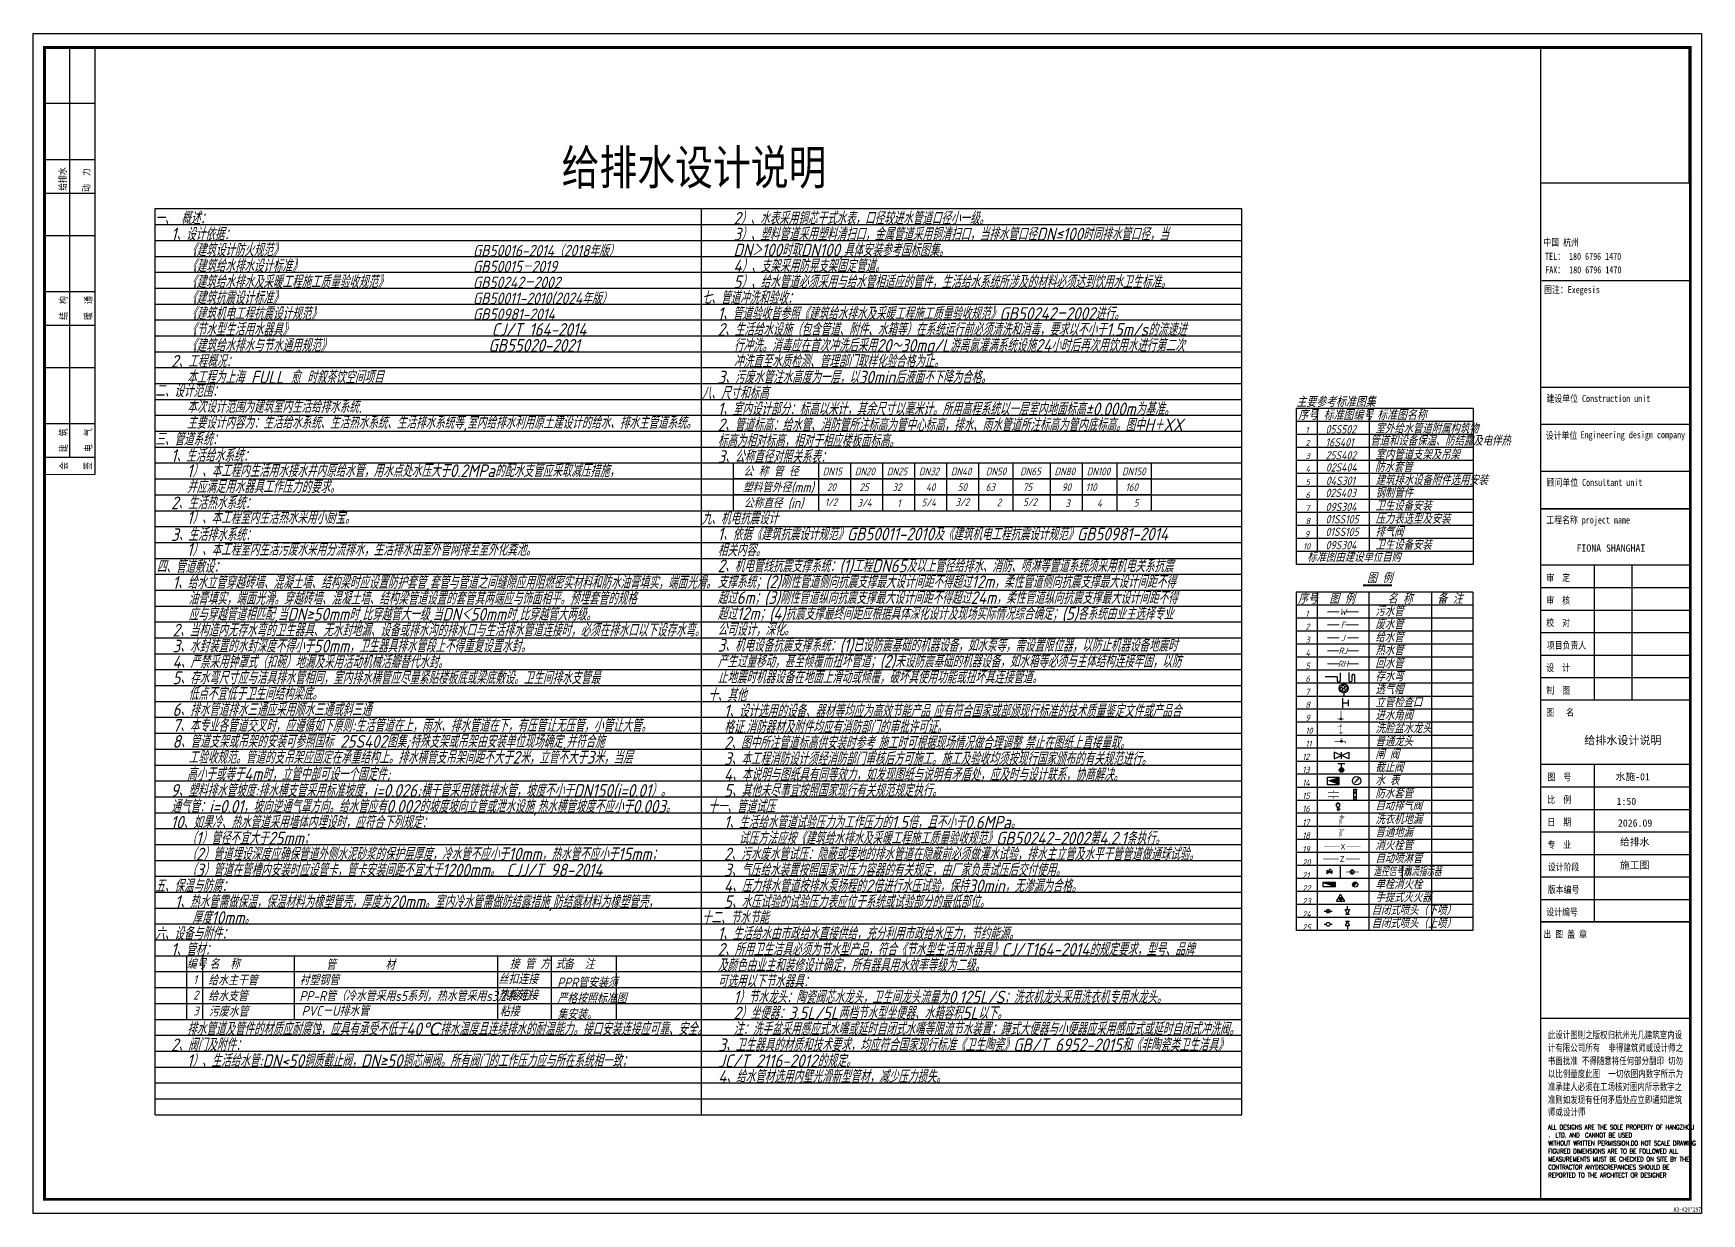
# Model space of a CAD drawing. Header units: millimetres. Extents: x -42850 to 60853, y 3819 to 26094.
# Drawn here: x -19283 to 1717, y 11244 to 26094 of the extents above; entities that cross this region are included whole.
import ezdxf
from ezdxf.enums import TextEntityAlignment as Align

# ---------------------------------------------------------------- set-up
doc = ezdxf.new("R2010")
doc.units = ezdxf.units.MM
doc.header["$LTSCALE"] = 200
doc.linetypes.add('{ Gas Line }', pattern=[0])
for name, color, linetype in [('0-给水', 100, 'TG_J'), ('0-通用', 7, 'Continuous'), ('0bz', 140, 'Continuous'), ('0fz', 8, 'Continuous'), ('0zp', 210, 'Continuous'), ('a给排水标注', 140, 'Continuous'), ('FF-HIGH-CABINET 2-固定家具(不落地、到顶)', 30, 'Continuous'), ('PIPE-喷淋', 6, 'Continuous'), ('PIPE-消防', 1, 'Continuous'), ('TEXT', 12, 'Continuous'), ('TK', 4, 'Continuous'), ('VALVE_喷淋', 7, 'Continuous'), ('VALVE_给水', 7, 'Continuous'), ('ZS-图框', 144, 'Continuous')]:
    doc.layers.add(name, color=color, linetype=linetype)
doc.layers.add('图框', color=251, linetype='Continuous', lineweight=9)
doc.styles.add('-宋体', font='', dxfattribs={"width": 0.8})
doc.styles.add('1', font='', dxfattribs={"width": 1.2})
doc.styles.add('HZ', font='FSGB2312.ttf')
doc.styles.add('HZTXT', font='')
doc.styles.add('SM', font='simplex_.ttf', dxfattribs={"width": 0.7})
doc.styles.add('SMWZ-HZ', font='GBEITC', dxfattribs={"bigfont": 'GBCBIG'})
doc.styles.get("Standard").update_dxf_attribs({"font": 'gbenor.shx', "width": 0.8, "bigfont": 'gbcbig.shx'})
doc.styles.add('TG_LINETYPE', font='SIMPLEX', dxfattribs={"width": 0.8, "height": 2.5, "bigfont": 'HZTXT'})
doc.styles.add('宋', font='', dxfattribs={"width": 0.75})
doc.styles.add('宋体', font='')
doc.styles.add('黑体', font='simhei.ttf')
doc.styles.get('-宋体').set_extended_font_data('SimSun')
doc.styles.get('1').set_extended_font_data('SimSun')
doc.styles.get('HZTXT').set_extended_font_data('SimSun')
doc.styles.get('宋').set_extended_font_data('SimSun')
doc.styles.get('宋体').set_extended_font_data('SimSun')
doc.linetypes.add('TG_J', pattern='A,2,-0.3,["J",TG_LINETYPE,S=0.1,R=0,X=-0.23,Y=-0.15],0', length=2.3)

# ---------------------------------------------------------------- blocks, each defined once
blk = doc.blocks.new('bhgfdghdfgherger')
at = {"color": 1, "linetype": 'ByBlock'}
blk.add_lwpolyline([(4608.34, -993.67), (4608.34, -696.67), (5028.34, -696.67), (5028.34, -993.67)], close=True, dxfattribs=at)
at = {"layer": 'TK', "color": 8}
for p, q in [((4617.54, -803.43), (4617.54, -700.21)), ((4623.9, -807.67), (4623.9, -700.21)), ((4623.9, -714.35), (4611.17, -714.35)), ((4623.9, -728.49), (4611.17, -728.49)), ((4623.9, -736.97), (4611.17, -736.97)), ((4623.9, -747.58), (4611.17, -747.58)), ((4623.9, -761.72), (4611.17, -761.72)), ((4623.9, -770.2), (4611.17, -770.2)), ((4623.9, -770.2), (4611.17, -770.2)), ((4623.9, -780.81), (4611.17, -780.81)), ((4623.9, -794.95), (4611.17, -794.95)), ((4623.9, -803.43), (4611.17, -803.43)), ((5001.31, -830.47, -8.49), (5001.31, -864.44, -8.49)), ((5010.75, -830.47, -8.49), (5010.75, -864.44, -8.49)), ((4987.99, -836.13, 6.37), (5025.67, -836.13, 6.37)), ((4987.99, -841.79, -8.49), (5025.67, -841.79, -8.49)), ((4987.99, -847.45, -23.36), (5025.67, -847.45, -23.36)), ((4987.99, -853.12, -21.24), (5025.67, -853.12, -21.24)), ((4987.99, -858.78, -19.11), (5025.67, -858.78, -19.11)), ((4987.99, -880.61, -16.99), (5025.67, -880.61, -16.99)), ((5001.31, -880.61), (5001.31, -920.25)), ((4987.99, -886.28, -4.25), (5025.67, -886.28, -4.25)), ((4987.99, -891.94), (5025.67, -891.94)), ((4987.99, -897.6, -4.25), (5025.67, -897.6, -4.25)), ((4987.99, -903.27, -4.25), (5025.67, -903.27, -4.25)), ((4987.99, -908.93, -2.12), (5025.67, -908.93, -2.12)), ((4987.99, -914.59), (5025.67, -914.59)), ((4987.82, -944.51, -0.13), (5025.5, -944.51, -0.13))]:
    blk.add_line(p, q, dxfattribs=at)
for points, const_width in [([(5025.5, -882.89), (5025.5, -700.21), (4611.17, -700.21), (4611.17, -990.08), (5025.5, -990.08), (5025.5, -882.89)], 0.707), ([(4623.9, -807.67), (4611.17, -807.67), (4611.17, -700.21), (4623.9, -700.21)], 0.247), ([(4987.82, -700.21), (4987.82, -990.42)], 0.354), ([(4988.05, -758.92), (5025.73, -758.92)], 0.354), ([(4987.99, -864.44), (5025.67, -864.44)], 0.354), ([(4987.99, -920.25), (5025.67, -920.25)], 0.354)]:
    blk.add_lwpolyline(points, dxfattribs=dict(at, const_width=const_width))
at = {"layer": 'TK', "color": 8, "const_width": 0.354}
blk.add_lwpolyline([(4987.82, -700.21), (5025.17, -700.21), (5025.17, -734.35), (4987.82, -734.35)], close=True, dxfattribs=at)
at = {"layer": 'TK', "color": 8, "const_width": 0.354, "elevation": 14.86}
for points in [[(4987.82, -785.73), (5025.5, -785.73)], [(4987.82, -795.05), (5025.5, -795.05)], [(4987.82, -806.85), (5025.5, -806.85)], [(4987.82, -816.31), (5025.5, -816.31)], [(4987.82, -830.47), (5025.5, -830.47)]]:
    blk.add_lwpolyline(points, dxfattribs=at)
at = {"layer": 'TEXT', "color": 8, "style": '黑体', "width": 0.8}
for s, height, p in [('给排水', 1.767, (4616.62, -736.29)), ('动  力', 1.767, (4622.55, -736.57)), ('结  构', 1.767, (4616.81, -768.77)), ('暖  通', 1.767, (4623.05, -768.77)), ('建  筑', 1.767, (4616.81, -802.04)), ('电  气', 1.767, (4623.05, -802.04)), ('会', 1.77, (4616.89, -806.51)), ('签', 1.77, (4622.92, -806.51))]:
    blk.add_text(s, height=height, rotation=90, dxfattribs=at).set_placement(p)
at = {"layer": 'TEXT', "color": 8, "width": 0.8}
for s, height, style, p in [('中国 杭州 ', 1.77, '-宋体', (4988.51, -750.14)), ('TEL： 180 6796 1470 ', 1.7696, '-宋体', (4988.93, -753.66)), (' FAX： 180 6796 1470', 1.7696, '-宋体', (4987.97, -757.05)), ('图注：Exegesis', 1.7696, '-宋体', (4988.69, -762.04)), ('建设单位 Construction unit', 1.7696, '-宋体', (4989.29, -789.44, 3.2)), ('设计单位 ', 1.77, '-宋体', (4989.11, -798.75, 6.37)), ('Engineering design company ', 1.7696, '-宋体', (4997.89, -798.58, 6.37)), ('顾问单位 Consultant unit', 1.7696, '-宋体', (4989.32, -810.56, 6.37)), ('工程名称 project name', 1.7696, '-宋体', (4989.25, -820.01, 6.37)), ('审  定', 1.77, '-宋体', (4989.24, -834.55, -24.42)), ('审  核', 1.77, '-宋体', (4989.24, -840.21, -22.3)), ('校  对', 1.77, '-宋体', (4989.24, -845.88, -20.17)), ('项目负责人', 1.77, '-宋体', (4989.38, -851.54, -18.05)), ('设  计', 1.77, '-宋体', (4989.24, -857.2, -32.91)), ('制  图', 1.77, '-宋体', (4989.24, -862.86, -30.79)), ('图   名', 1.77, '-宋体', (4989.23, -868.42, -16.99)), ('图  号', 1.77, '-宋体', (4989.53, -884.7, -32.91)), ('比  例', 1.77, '-宋体', (4989.53, -890.36, -20.17)), ('日  期', 1.77, '-宋体', (4989.53, -896.02, -20.17)), ('专  业', 1.77, '-宋体', (4989.53, -901.69, -20.17)), ('设计阶段', 1.77, '-宋体', (4989.64, -907.35, -15.93)), ('版本编号', 1.77, '-宋体', (4989.64, -913.01, -13.8)), ('设计编号', 1.77, '-宋体', (4989.25, -918.68, -11.68)), ('出 图 盖 章', 1.77, '-宋体', (4988.51, -924.23, 2.12)), ('A3-420*297', 1.062, '1', (5021.3, -993.14))]:
    blk.add_text(s, height=height, dxfattribs=dict(at, style=style)).set_placement(p)
at = {"layer": 'ZS-图框', "color": 8}
for s, height, style, width, p in [('此设计图则之版权归杭州光几建筑室内设', 1.7887, '宋', 0.75, (4989.64, -949.59, 0.04)), ('计有限公司所有  非得建筑师或设计师之', 1.7887, '宋', 0.75, (4989.64, -952.85, 0.04)), ('.', 1.93, 'HZ', 0.75, (5013.6, -952.95, 0.02)), ('书面批准 不得随意将任何部分翻印 切勿', 1.7887, '宋', 0.75, (4989.64, -956.12, 0.04)), ('以比例量度此图  一切依图内数字所示为', 1.7887, '宋', 0.75, (4989.64, -959.38, 0.04)), ('准承建人必须在工场核对图内所示数字之', 1.7887, '宋', 0.75, (4989.64, -962.65, 0.04)), (',', 1.93, 'HZ', 0.75, (5013.34, -958.46, 0.02)), ('准则如发现有任何矛盾处应立即通知建筑', 1.7887, '宋', 0.75, (4989.64, -965.91, 0.04)), ('师或设计师  ', 1.789, '宋', 0.75, (4989.67, -969.02, 0.04)), ('ALL DESIGNS ARE THE SOLE PROPERTY OF HANGZHOU', 1.1745, 'SM', 0.7, (4989.65, -972.5, 0.04)), ('， LTD. AND  CANNOT BE USED', 1.1745, 'SM', 0.7, (4989.72, -974.51, 0.04)), ('WITHOUT WRITTEN PERMISSION.DO NOT SCALE DRAWING ', 1.1745, 'SM', 0.7, (4989.72, -976.53, 0.04)), ('FIGURED DIMENSIONS ARE TO BE FOLLOWED ALL ', 1.1745, 'SM', 0.7, (4989.72, -978.54, 0.04)), ('CONTRACTOR ANYDISCREPANCIES SHOULD BE ', 1.1745, 'SM', 0.7, (4989.72, -982.57, 0.04)), ('MEASUREMENTS MUST BE CHECKED ON SITE BY THE ', 1.1745, 'SM', 0.7, (4989.72, -980.55, 0.04)), ('REPORTED TO THE ARCHITECT OR DESIGNER', 1.1745, 'SM', 0.7, (4989.72, -984.58, 0.04))]:
    blk.add_text(s, height=height, dxfattribs=dict(at, style=style, width=width)).set_placement(p)
at = {"layer": '图框', "color": 2, "linetype": '{ Gas Line }', "style": 'HZTXT'}
for s, p in [('给排水', (5007.78, -901.03)), ('施工图', (5007.78, -906.88))]:
    blk.add_text(s, height=1.817, dxfattribs=at).set_placement(p)
blk = doc.blocks.new('$VALVE$00000497')
for p, q in [((78, 138), (-78, 138)), ((0, 50), (0, 138))]:
    blk.add_line(p, q)
at = {"const_width": 49.6}
blk.add_lwpolyline([(25, 0, 1), (-25, 0, 1)], format="xyb", close=True, dxfattribs=at)
blk.add_circle((0, 0), 50)
blk = doc.blocks.new('*U41')
for points, const_width in [([(0, 0), (320, 0)], 30), ([(170, 0), (170, 400)], 30), ([(320, -65), (320, 65)], 15)]:
    blk.add_lwpolyline(points, dxfattribs=dict(const_width=const_width))
at = {"const_width": 62.5}
blk.add_lwpolyline([(138.75, 0, -1), (201.25, 0, -1)], format="xyb", close=True, dxfattribs=at)
blk = doc.blocks.new('*U42')
for points, const_width in [([(-170, 602), (-420, 602), (-439, 553)], 30), ([(0, 0), (-273, 0)], 30), ([(-273, 54), (-273, -66)], 15), ([(-92, 700), (-242, 700)], 15), ([(-170, 702), (-170, 0)], 30)]:
    blk.add_lwpolyline(points, dxfattribs=dict(const_width=const_width))
at = {"const_width": 62.5}
for points in [[(-139, 602, -1), (-201, 602, -1)], [(-139, 2, -1), (-201, 2, -1)]]:
    blk.add_lwpolyline(points, format="xyb", close=True, dxfattribs=at)
blk = doc.blocks.new('*U34')
at = {"const_width": 30}
blk.add_lwpolyline([(0, 0), (400, 0, -0.443942), (486, -95, 1.105826)], format="xyb", dxfattribs=at)
at = {"const_width": 15}
for points in [[(231, 100), (359, 100)], [(296, 0), (296, 100)]]:
    blk.add_lwpolyline(points, dxfattribs=at)
at = {"const_width": 62.5}
blk.add_lwpolyline([(265, 0, 1), (327, 0, 1)], format="xyb", close=True, dxfattribs=at)
blk = doc.blocks.new('$VALVE$00000553')
at = {"const_width": 30}
for points in [[(0, 100), (-250, 100), (-250, 100)], [(0, 100), (0, 175)], [(0, 100), (250, 100), (250, 100)], [(-250, -100), (-250, -100), (0, -100)], [(250, -100), (250, -100), (0, -100)], [(0, -175), (0, -100)]]:
    blk.add_lwpolyline(points, dxfattribs=at)
blk = doc.blocks.new('2012_1229_110300')
for p, q in [((-89, 107), (89, 107)), ((-75, -276), (-75, 286)), ((0, 107), (0, 185)), ((71, 56), (71, 56)), ((72, -276), (72, 286)), ((-89, -107), (89, -107)), ((0, -185), (0, -107))]:
    blk.add_line(p, q)
for points in [[(-114, 286), (-18, 286), (2, 257), (2, 325), (23, 286), (119, 286)], [(-114, -276), (-18, -276), (2, -305), (2, -237), (23, -276), (119, -276)]]:
    blk.add_lwpolyline(points)
blk = doc.blocks.new('*U33')
for p, q in [((-63, 211), (-63, 332)), ((-63, 332), (63, 332)), ((0, 332), (0, 388)), ((0, 0), (0, 152)), ((0, 78), (62, 78)), ((62, 112), (62, 45)), ((63, 332), (63, 211))]:
    blk.add_line(p, q)
at = {"const_width": 26.3}
blk.add_lwpolyline([(-13, 78, 1), (13, 78, 1)], format="xyb", close=True, dxfattribs=at)
blk.add_circle((0, 78), 26.3)
blk.add_arc((0, 215), 63.1, 183.86852, 356.13148)
blk = doc.blocks.new('miehuo')
at = {"layer": 'a给排水标注'}
h = blk.add_hatch(dxfattribs=at)
h.set_pattern_fill('ANSI37', color=256, scale=100, style=0)
h.set_pattern_definition([(45, (-71007.03, 30345.09), (-8.8388348, 8.8388348), []), (135, (-71007.03, 30345.09), (-8.8388348, -8.8388348), [])])
h.paths.add_polyline_path([(-280, 367), (-520, 367), (-520, 127), (-280, 127)])
for p, q in [((-800, 0), (-400, 693)), ((-800, 0), (0, 0)), ((0, 0), (-400, 693))]:
    blk.add_line(p, q, dxfattribs=at)
blk.add_lwpolyline([(-520, 367), (-280, 367), (-280, 127), (-520, 127), (-520, 367)], dxfattribs=at)
blk = doc.blocks.new('$SYSWT001$00000093')
for points in [[(0, -163), (0, 0)], [(-101, -384), (0, -384), (-103, -163), (103, -163), (0, -384), (103, -384)]]:
    blk.add_lwpolyline(points)
blk = doc.blocks.new('$VALVE$00000437')
for p in [(0, 0), (87, 124)]:
    blk.add_line(p, (0, 124))
blk.add_lwpolyline([(-125, -72), (125, 72), (125, -72), (-125, 72)], close=True)
for p in [(-125, 0), (125, 0)]:
    blk.add_point(p)
blk = doc.blocks.new('$VALVE$00000531')
at = {"color": 7}
for p, q in [((-23, 104), (-23, -83)), ((-23, -83), (61, -83))]:
    blk.add_line(p, q, dxfattribs=at)
blk.add_lwpolyline([(-150, 0, 1), (150, 0, 1), (-150, 0, 0.8081788)], format="xyb")
for p in [(-150, 0), (150, 0)]:
    blk.add_point(p)
blk = doc.blocks.new('$QC001_5')
at = {"color": 1}
blk.add_line((-325, 200), (325, 0), dxfattribs=at)
blk.add_lwpolyline([(325, 0), (325, 200), (-325, 200), (-325, 0)], close=True, dxfattribs=at)
blk.add_solid([(-325, 200), (325, 200), (-325, 200), (325, 0)], dxfattribs=at)
at = {"color": 1, "flags": 1}
for tag in ['UNIT', 'WHAT', 'SPEC']:
    blk.add_attdef(tag, (0, 0), '', height=0.001, dxfattribs=at)
blk = doc.blocks.new('$QC001_2')
blk.add_line((-141, 59), (141, 341))
at = {"const_width": 200}
blk.add_lwpolyline([(71, 271, 0.6681786), (-100, 200, 0.1989124), (-71, 129, 1)], format="xyb", dxfattribs=at)
blk.add_circle((0, 200), 200)
at = {"style": 'HZ', "flags": 1}
for tag in ['UNIT', 'WHAT', 'SPEC']:
    blk.add_attdef(tag, (0, 0), '', height=0.0008, dxfattribs=at)

msp = doc.modelspace()

# ---------------------------------------------------------------- hatches: boundary and pattern name
at = {"layer": 'a给排水标注', "linetype": 'ByBlock', "ltscale": 5}
msp.add_hatch(color=256, dxfattribs=at).paths.add_polyline_path([(-2851, 16640), (-2992, 16691), (-2992, 16691), (-2851, 16736)])

# ---------------------------------------------------------------- linework, layer by layer
for p, q in [((-2828, 15462), (-2828, 15626)), ((-2048, 15462), (-2048, 15626))]:
    msp.add_line(p, q)
msp.add_point((-15947, 18921))
at = {"layer": '0-给水', "linetype": 'TG_J', "ltscale": 0.25, "const_width": 4.29}
for points in [[(-2849, 16240), (-2835, 16240)], [(-2840, 16126), (-2840, 16198)], [(-2835, 16240), (-2789, 16240)], [(-2826, 16162), (-2826, 16198)], [(-2812, 16162), (-2812, 16215)], [(-2789, 16240), (-2776, 16240)], [(-2849, 16082), (-2835, 16082)], [(-2840, 15968), (-2840, 16041)], [(-2835, 16082), (-2789, 16082)], [(-2826, 16004), (-2826, 16041)], [(-2812, 16004), (-2812, 16057)], [(-2789, 16082), (-2776, 16082)]]:
    msp.add_lwpolyline(points, dxfattribs=at)
for points in [[(-2826, 16198, 1), (-2840, 16198)], [(-2835, 16240, 1.067664), (-2789, 16240)], [(-2826, 16041, 1), (-2840, 16041)], [(-2835, 16082, 1.067664), (-2789, 16082)], [(-2826, 16162, 1), (-2812, 16162)], [(-2826, 16004, 1), (-2812, 16004)]]:
    msp.add_lwpolyline(points, format="xyb", dxfattribs=at)
msp.add_lwpolyline([(-2819, 16253), (-2805, 16253), (-2805, 16226), (-2819, 16226)], close=True, dxfattribs=at)
at = {"layer": '0fz', "color": 8}
for p, q in [((-17751, 23889), (-4071, 23889)), ((-17751, 12489), (-17751, 23889)), ((-10871, 12489), (-10871, 23889)), ((-4071, 12489), (-4071, 23889)), ((-17751, 23689), (-4071, 23689)), ((-17751, 23489), (-4071, 23489)), ((-17751, 23289), (-4071, 23289)), ((-17751, 23089), (-4071, 23089)), ((-17751, 22889), (-4071, 22889)), ((-17751, 22689), (-4071, 22689)), ((-17751, 22489), (-4071, 22489)), ((-17751, 22289), (-4071, 22289)), ((-17751, 22089), (-4071, 22089)), ((-17751, 21889), (-4071, 21889)), ((-17751, 21689), (-4071, 21689)), ((-17751, 21489), (-4071, 21489)), ((-17751, 21289), (-4071, 21289)), ((-17751, 21089), (-4071, 21089)), ((-17751, 20889), (-4071, 20889)), ((-17751, 20689), (-4071, 20689)), ((-17751, 20489), (-4071, 20489)), ((-17751, 20289), (-4071, 20289)), ((-17751, 20089), (-4071, 20089)), ((-17751, 19889), (-4071, 19889)), ((-17751, 19689), (-4071, 19689)), ((-17751, 19489), (-4071, 19489)), ((-17751, 19289), (-4071, 19289)), ((-17751, 19089), (-4071, 19089)), ((-17751, 18889), (-4071, 18889)), ((-17751, 18689), (-4071, 18689)), ((-17751, 18489), (-4071, 18489)), ((-17751, 18289), (-4071, 18289)), ((-17751, 18089), (-4071, 18089)), ((-17751, 17889), (-4071, 17889)), ((-17751, 17689), (-4071, 17689)), ((-17751, 17489), (-4071, 17489)), ((-17751, 17289), (-4071, 17289)), ((-17751, 17089), (-4071, 17089)), ((-17751, 16889), (-4071, 16889)), ((-17751, 16689), (-4071, 16689)), ((-17751, 16489), (-4071, 16489)), ((-17751, 16289), (-4071, 16289)), ((-17751, 16089), (-4071, 16089)), ((-17751, 15889), (-4071, 15889)), ((-17751, 15689), (-4071, 15689)), ((-17751, 15489), (-4071, 15489)), ((-17751, 15289), (-4071, 15289)), ((-17751, 15089), (-4071, 15089)), ((-17751, 14889), (-4071, 14889)), ((-17751, 14689), (-4071, 14689)), ((-17751, 14489), (-4071, 14489)), ((-17751, 14289), (-4071, 14289)), ((-17751, 14089), (-4071, 14089)), ((-17751, 13889), (-4071, 13889)), ((-17751, 13689), (-4071, 13689)), ((-17751, 13489), (-4071, 13489)), ((-17751, 13289), (-4071, 13289)), ((-17751, 13089), (-4071, 13089)), ((-17751, 12889), (-4071, 12889)), ((-17751, 12689), (-4071, 12689)), ((-17751, 12489), (-4071, 12489))]:
    msp.add_line(p, q, dxfattribs=at)
at = {"layer": '0zp', "color": 3}
for p, q in [((-17351, 14489), (-11942, 14489)), ((-17351, 13689), (-17351, 14489)), ((-17351, 14289), (-11942, 14289)), ((-17151, 13689), (-17151, 14489)), ((-15995, 13689), (-15995, 14489)), ((-13438, 13689), (-13438, 14489)), ((-12762, 13689), (-12762, 14489)), ((-11942, 13689), (-11942, 14489)), ((-17351, 14089), (-12762, 14089)), ((-17351, 13889), (-12762, 13889)), ((-17351, 13689), (-11942, 13689)), ((-16446, 13689), (-12762, 13689))]:
    msp.add_line(p, q, dxfattribs=at)
at = {"layer": '0zp', "color": 3, "const_width": 26.2}
msp.add_lwpolyline([(-2546, 19151), (-2179, 19151)], dxfattribs=at)
at = {"layer": 'a给排水标注', "linetype": 'ByBlock', "ltscale": 5}
for p, q in [((-1160, 21375), (-3386, 21375)), ((-3386, 21375), (-3386, 19411)), ((-1160, 21211), (-3386, 21211)), ((-3124, 21375), (-3124, 19575)), ((-2469, 21375), (-2469, 19575)), ((-1160, 21375), (-1160, 19411)), ((-1160, 21047), (-3386, 21047)), ((-1160, 20884), (-3386, 20884)), ((-10471, 20089), (-10471, 20689)), ((-10471, 20689), (-5208, 20689)), ((-9396, 20089), (-9396, 20689)), ((-8993, 20089), (-8993, 20689)), ((-8590, 20089), (-8590, 20689)), ((-8187, 20089), (-8187, 20689)), ((-7783, 20089), (-7783, 20689)), ((-7380, 20089), (-7380, 20689)), ((-6951, 20089), (-6951, 20689)), ((-6480, 20089), (-6480, 20689)), ((-6077, 20089), (-6077, 20689)), ((-5639, 20089), (-5639, 20689)), ((-5208, 20089), (-5208, 20689)), ((-1160, 20720), (-3386, 20720)), ((-5208, 20489), (-10471, 20489)), ((-1160, 20556), (-3386, 20556)), ((-1160, 20393), (-3386, 20393)), ((-5208, 20289), (-10471, 20289)), ((-1160, 20229), (-3386, 20229)), ((-10471, 20089), (-5208, 20089)), ((-1160, 20066), (-3386, 20066)), ((-1160, 19902), (-3386, 19902)), ((-1160, 19738), (-3386, 19738)), ((-1160, 19575), (-3386, 19575)), ((-1160, 19411), (-3386, 19411)), ((-1162, 19062), (-3387, 19062)), ((-3387, 19062), (-3387, 14808)), ((-3125, 19062), (-3125, 14808)), ((-2471, 19062), (-2471, 14808)), ((-1685, 19062), (-1685, 14808)), ((-1162, 19062), (-1162, 14808)), ((-1162, 18899), (-3387, 18899)), ((-1162, 18735), (-3387, 18735)), ((-1162, 18572), (-3387, 18572)), ((-1162, 18408), (-3387, 18408)), ((-1162, 18244), (-3387, 18244)), ((-1162, 18081), (-3387, 18081)), ((-1162, 17917), (-3387, 17917)), ((-2871, 18000), (-3024, 18000)), ((-2871, 18000), (-2871, 17952)), ((-2779, 17910), (-2844, 17845)), ((-2841, 17873), (-2737, 17830)), ((-2831, 17952), (-2831, 18049)), ((-2748, 17894), (-2828, 17814)), ((-2820, 17900), (-2732, 17863)), ((-2732, 17863), (-2797, 17798)), ((-2725, 18053), (-2725, 17948)), ((-2685, 18017), (-2685, 17948)), ((-2648, 17919), (-2648, 18017)), ((-1162, 17753), (-3387, 17753)), ((-2842, 17838), (-2762, 17804)), ((-2734, 17669), (-2802, 17669)), ((-2786, 17798), (-2786, 17764)), ((-2734, 17707), (-2734, 17631)), ((-1162, 17590), (-3387, 17590)), ((-1162, 17590), (-3387, 17590)), ((-1162, 17426), (-3387, 17426)), ((-1162, 17262), (-3387, 17262)), ((-1162, 17099), (-3387, 17099)), ((-1162, 16935), (-3387, 16935)), ((-1162, 16772), (-3387, 16772)), ((-1162, 16608), (-3387, 16608)), ((-2627, 16691), (-2652, 16665)), ((-2601, 16716), (-2630, 16703)), ((-2601, 16716), (-2627, 16691)), ((-1162, 16444), (-3387, 16444)), ((-1162, 16281), (-3387, 16281)), ((-1162, 16117), (-3387, 16117)), ((-1162, 15953), (-3387, 15953)), ((-1162, 15790), (-3387, 15790)), ((-1162, 15626), (-3387, 15626)), ((-1162, 15462), (-3387, 15462)), ((-1162, 15299), (-3387, 15299)), ((-1162, 15135), (-3387, 15135)), ((-1162, 14972), (-3387, 14972)), ((-3035, 15049), (-2936, 15049)), ((-1162, 14808), (-3387, 14808)), ((-3035, 14885), (-3008, 14885)), ((-2961, 14885), (-2936, 14885))]:
    msp.add_line(p, q, dxfattribs=at)
for points, const_width in [([(-2994, 18817), (-2844, 18817)], 13.1), ([(-2760, 18817), (-2602, 18817)], 13.1), ([(-2994, 18653), (-2844, 18653)], 13.1), ([(-2994, 18490), (-2844, 18490)], 13.1), ([(-2760, 18653), (-2602, 18653)], 13.1), ([(-2743, 18490), (-2602, 18490)], 13.1), ([(-2994, 18326), (-2850, 18326)], 13.1), ([(-2736, 18326), (-2602, 18326)], 13.1), ([(-2994, 18162), (-2850, 18162)], 13.1), ([(-2736, 18162), (-2602, 18162)], 13.1), ([(-2802, 17731), (-2802, 17606)], 20.6)]:
    msp.add_lwpolyline(points, dxfattribs=dict(at, const_width=const_width))
for points in [[(-2909, 17051), (-2909, 16966), (-2723, 17051), (-2723, 16966), (-2909, 17051)], [(-2816, 16966), (-2816, 17051)]]:
    msp.add_lwpolyline(points, dxfattribs=at)
msp.add_lwpolyline([(-2992, 16736), (-2851, 16736), (-2851, 16640), (-2992, 16640)], close=True, dxfattribs=at)
for centre, radius in [((-2788, 17854), 56.5), ((-2627, 16691), 52.8), ((-2985, 15049), 23.7), ((-2985, 14885), 23.7)]:
    msp.add_circle(centre, radius, dxfattribs=at)
for centre, radius, start, end in [((-2851, 17952), 20.3, 180, 0), ((-2705, 17957), 21.6, 205.3628, 334.6372), ((-2667, 18009), 20.6, 23.6693, 156.3307)]:
    msp.add_arc(centre, radius, start, end, dxfattribs=at)
at = {"layer": 'PIPE-喷淋', "linetype": 'Continuous', "const_width": 6.98}
for points in [[(-3047, 15707), (-2852, 15707)], [(-2762, 15543), (-2707, 15543)], [(-2759, 15707), (-2583, 15707)], [(-2656, 15543), (-2601, 15543)]]:
    msp.add_lwpolyline(points, dxfattribs=at)
at = {"layer": 'PIPE-消防', "linetype": 'Continuous', "const_width": 6.98}
for points in [[(-3036, 15860), (-2833, 15860)], [(-2758, 15860), (-2576, 15860)]]:
    msp.add_lwpolyline(points, dxfattribs=at)

# ---------------------------------------------------------------- block references
at = {"layer": '0-通用'}
for name, p, xscale, yscale, zscale in [('*U33', (-2860, 16309), 0.2937062937062308, 0.2937062937062308, 0.2937062937062308), ('2012_1229_110300', (-2645, 16515), 0.2290909090908601, 0.2290909090908601, 0.2290909090908601)]:
    msp.add_blockref(name, p, dxfattribs=dict(at, xscale=xscale, yscale=yscale, zscale=zscale))
at = {"layer": '0bz', "xscale": 0.5655272717840432, "yscale": 0.5655272717840432, "zscale": 0.5655272717840432}
msp.add_blockref('$VALVE$00000497', (-2817, 16826), dxfattribs=at)
at = {"layer": 'a给排水标注', "linetype": 'ByBlock', "ltscale": 5}
for name, p, xscale, yscale, zscale in [('*U41', (-2869, 17467), 0.2618181818181257, 0.2618181818181257, 0.2618181818181257), ('*U42', (-2799, 17292), 0.1454545454545143, 0.1454545454545143, 0.1454545454545143), ('*U34', (-2904, 17188), 0.2909090909090286, 0.2909090909090286, 0.2909090909090286), ('$QC001_5', (-2974, 15361), 0.2454545636411444, 0.2454545636411444, 0.2454545636411444), ('$QC001_2', (-2645, 15352), 0.1636363535698798, 0.1636363535698798, 0.1636363535698798), ('miehuo', (-2775, 15174), 0.1311040625219266, 0.1311040625219266, 0.1311040625219266), ('$SYSWT001$00000093', (-2742, 15114), 0.2622080584712039, 0.2622080584712039, 0.2622080584712039)]:
    msp.add_blockref(name, p, dxfattribs=dict(at, xscale=xscale, yscale=yscale, zscale=zscale))
at = {"layer": 'a给排水标注', "linetype": 'ByBlock', "ltscale": 5, "xscale": -0.2622080584712039, "yscale": 0.2622080584712039, "zscale": 0.2622080584712039, "rotation": 180}
msp.add_blockref('$SYSWT001$00000093', (-2742, 14825), dxfattribs=at)
at = {"layer": 'FF-HIGH-CABINET 2-固定家具(不落地、到顶)', "color": 30, "xscale": 50, "yscale": 50, "zscale": 50}
msp.add_blockref('bhgfdghdfgherger', (-249701, 60928), dxfattribs=at)
at = {"layer": 'VALVE_喷淋', "xscale": 0.1676056781399725, "yscale": 0.1676056781399725, "zscale": 0.1676056781399725}
msp.add_blockref('$VALVE$00000531', (-2682, 15543), dxfattribs=at)
at = {"layer": 'VALVE_给水'}
for name, p, xscale, yscale, zscale in [('$VALVE$00000553', (-2916, 16517), 0.2749090908983641, 0.2749090908983641, 0.2749090908983641), ('$VALVE$00000437', (-2969, 15542), 0.2514085838058364, 0.2514085838058364, 0.2514085838058364)]:
    msp.add_blockref(name, p, dxfattribs=dict(at, xscale=xscale, yscale=yscale, zscale=zscale))

# ---------------------------------------------------------------- texts
at = {"width": 0.8}
for s, height, style, p in [('给排水设计说明', 436.4, '宋体', (-12634, 24192)), ('遥控信号阀', 117.8, 'SMWZ-HZ', (-2413, 15492)), ('水流指示器', 117.8, 'SMWZ-HZ', (-2031, 15492))]:
    msp.add_text(s, height=height, dxfattribs=dict(at, style=style)).set_placement(p)
at = {"style": 'SMWZ-HZ'}
for s, height, p in [('一、 概述：', 160, (-17751, 23689)), ('2）、水表采用铜芯干式水表，口径较进水管道口径小一级。', 160, (-10471, 23689)), ('1、设计依据：', 160, (-17551, 23489)), ('3）、塑料管道采用塑料清扫口，金属管道采用铜清扫口，当排水管口径DN≤100时同排水管口径，当', 160, (-10471, 23489)), ('《建筑设计防火规范》', 160, (-17351, 23289)), ('GB50016-2014（2018年版）', 144, (-13751, 23289)), ('DN＞100时取DN100,具体安装参考国标图集。', 160, (-10471, 23289)), ('《建筑给水排水设计标准》', 160, (-17351, 23089)), ('GB50015－2019', 144, (-13751, 23089)), ('4）、支架采用防晃支架固定管道。', 160, (-10471, 23089)), ('《建筑给水排水及采暖工程施工质量验收规范》', 160, (-17351, 22889)), ('GB50242－2002', 144, (-13751, 22889)), ('5）、给水管道必须采用与给水管相适应的管件，生活给水系统所涉及的材料必须达到饮用水卫生标准。', 160, (-10471, 22889)), ('《建筑抗震设计标准》', 160, (-17351, 22689)), ('GB50011-2010(2024年版）', 144, (-13751, 22689)), ('七、管道冲洗和验收：', 160, (-10871, 22689)), ('《建筑机电工程抗震设计规范》', 160, (-17351, 22489)), ('GB50981-2014', 144, (-13751, 22489)), ('1、管道验收皆参照《建筑给水排水及采暖工程施工质量验收规范》GB50242－2002进行。', 160, (-10671, 22489)), ('《节水型生活用水器具》                             CJ/T 164-2014', 160, (-17351, 22289)), ('《建筑给水排水与节水通用规范》                       GB55020-2021', 160, (-17351, 22089)), ('2、生活给水设施（包含管道、附件、水箱等）在系统运行前必须清洗和消毒，要求以不小于1.5m/s的流速进', 160, (-10671, 22289)), ('行冲洗。消毒应在首次冲洗后采用20～30mg/L游离氯灌满系统设施24小时后再次用饮用水进行第二次', 160, (-10469, 22089)), ('2、工程概况：', 160, (-17551, 21889)), ('冲洗直至水质检测、管理部门取样化验合格为止。', 160, (-10469, 21889)), ('3、污废水管注水高度为一层，以30min后液面不下降为合格。', 160, (-10671, 21689)), ('二、设计范围：', 160, (-17751, 21518)), ('八、尺寸和标高', 160, (-10871, 21489)), ('本次设计范围为建筑室内生活给排水系统.', 160, (-17351, 21319)), ('1、室内设计部分：标高以米计，其余尺寸以毫米计。所用高程系统以一层室内地面标高%%P0.000m为基准。', 160, (-10671, 21289)), ('主要参考标准图集', 130.9, (-3386, 21394)), ('主要设计内容为：生活给水系统、生活热水系统、生活排水系统等,室内给排水利用原土建设计的给水、排水主管道系统。', 160, (-17351, 21119)), ('2、管道标高：给水管、消防管所注标高为管中心标高，排水、雨水管道所注标高为管内底标高。图中H＋XX', 160, (-10671, 21089)), ('序号', 130.9, (-3364, 21229)), ('标准图编号', 130.9, (-3044, 21229)), ('标准图名称', 130.9, (-2371, 21229)), ('三、管道系统：', 160, (-17751, 20909)), ('标高为相对标高，相对于相应楼板面标高。', 160, (-10671, 20889)), ('1', 78.5, (-3270, 21065)), ('管道和设备保温、防结露及电伴热', 117.82, (-2457, 20908)), ('室外给水管道附属构筑物 ', 117.82, (-2391, 21061)), ('1、生活给水系统：', 160, (-17551, 20702)), ('3、公称直径对照关系表：', 160, (-10671, 20689)), ('2', 78.5, (-3270, 20902)), ('3', 78.5, (-3270, 20738)), ('室内管道支架及吊架', 117.8, (-2391, 20733)), ('1）、本工程内生活用水接水井内原给水管，用水点处水压大于0.2MPa的配水支管应采取减压措施，', 160, (-17351, 20512)), ('公 称 管 径', 128, (-10347, 20520)), ('DN15', 96, (-9347, 20535)), ('DN20', 96, (-8943, 20535)), ('DN25', 96, (-8540, 20535)), ('DN32', 96, (-8137, 20535)), ('DN40', 96, (-7734, 20535)), ('DN50', 96, (-7295, 20535)), ('DN65', 96, (-6863, 20535)), ('DN80', 96, (-6430, 20535)), ('DN100', 96, (-6024, 20535)), ('DN150', 96, (-5580, 20535)), ('4', 78.5, (-3270, 20575)), ('防水套管', 117.8, (-2396, 20575)), ('并应满足用水器具工作压力的要求。', 160, (-17351, 20310)), ('塑料管外径(mm)', 128, (-10354, 20319)), ('20', 96, (-9293, 20337)), ('25', 96, (-8884, 20337)), ('32', 96, (-8469, 20337)), ('40', 96, (-8047, 20337)), ('50', 96, (-7648, 20337)), ('63', 96, (-7298, 20337)), ('75', 96, (-6828, 20337)), ('90', 96, (-6338, 20337)), ('110', 96, (-6037, 20337)), ('160', 96, (-5536, 20337)), ('5', 78.5, (-3270, 20411)), ('建筑排水设备附件选用安装', 117.82, (-2389, 20412)), ('钢制管件', 117.8, (-2391, 20252)), ('2、生活热水系统：', 160, (-17551, 20107)), ('公称直径 (in)', 128, (-10342, 20121)), ('1/2', 96, (-9321, 20147)), ('3/4', 96, (-8910, 20140)), ('1', 96, (-8409, 20135)), ('5/4', 96, (-8103, 20145)), ('3/2', 96, (-7676, 20149)), ('2', 96, (-7157, 20145)), ('5/2', 96, (-6825, 20149)), ('3', 96, (-6293, 20134)), ('4', 96, (-5894, 20136)), ('5', 96, (-5432, 20140)), ('6', 78.5, (-3270, 20247)), ('7', 78.5, (-3270, 20084)), ('卫生设备安装', 117.8, (-2391, 20089)), ('1）、本工程室内生活热水采用小厨宝。', 160, (-17351, 19922)), ('九、机电抗震设计', 160, (-10871, 19915)), ('8', 78.5, (-3270, 19920)), ('压力表选型及安装', 117.8, (-2391, 19925)), ('3、生活排水系统：', 160, (-17551, 19707)), ('1、依据《建筑抗震设计规范》GB50011-2010及《建筑机电工程抗震设计规范》GB50981-2014', 160, (-10671, 19715)), ('9', 78.5, (-3279, 19756)), ('排气阀', 117.8, (-2391, 19764)), ('1）、本工程室内生活污废水采用分流排水，生活排水由室外管网排至室外化粪池。', 160, (-17351, 19522)), ('相关内容。', 160, (-10671, 19515)), ('10', 78.5, (-3301, 19602)), ('标准图由建设单位自购', 117.8, (-3250, 19445)), ('卫生设备安装', 117.8, (-2391, 19598)), ('四、管道敷设：', 160, (-17732, 19306)), ('2、机电管线抗震支撑系统：(1)工程DN65及以上管径给排水、消防、喷淋等管道系统须采用机电关系抗震', 160, (-10671, 19315)), ('图 例', 130.9, (-2497, 19177)), ('1、给水立管穿越砖墙、混凝土墙、结构梁时应设置防护套管,套管与管道之间缝隙应用阻燃密实材料和防水油膏填实，端面光滑。', 160, (-17532, 19106)), ('支撑系统；(2)刚性管道侧向抗震支撑最大设计间距不得超过12m，柔性管道侧向抗震支撑最大设计间距不得', 160, (-10671, 19115)), ('油膏填实，端面光滑。穿越砖墙、混凝土墙、结构梁管道设置的套管其两端应与饰面相平。预埋套管的规格', 160, (-17332, 18906)), ('超过6m；(3)刚性管道纵向抗震支撑最大设计间距不得超过24m，柔性管道纵向抗震支撑最大设计间距不得', 160, (-10671, 18915)), ('序号', 130.9, (-3366, 18917)), ('图 例', 130.9, (-2972, 18917)), ('名 称', 130.9, (-2240, 18917)), ('备 注', 130.9, (-1613, 18917)), ('应与穿越管道相匹配,当DN≥50mm时,比穿越管大一级,当DN＜50mm时,比穿越管大两级。', 160, (-17332, 18706)), ('超过12m；(4)抗震支撑最终间距应根据具体深化设计及现场实际情况综合确定；(5)各系统由业主选择专业', 160, (-10671, 18715)), ('公司设计，深化。', 160, (-10671, 18515)), ('1', 78.5, (-3271, 18753)), ('废水管', 117.8, (-2392, 18598)), ('污水管', 117.8, (-2392, 18762)), ('2、当构造内无存水弯的卫生器具、无水封地漏、设备或排水沟的排水口与生活排水管道连接时，必须在排水口以下设存水弯。', 160, (-17532, 18506)), ('3、水封装置的水封深度不得小于50mm，卫生器具排水管段上不得重复设置水封。', 160, (-17532, 18306)), ('3、机电设备抗震支撑系统：(1)已设防震基础的机器设备，如水泵等，需设置限位器，以防止机器设备地震时', 160, (-10671, 18315)), ('2', 78.5, (-3271, 18590)), ('3', 78.5, (-3271, 18426)), ('给水管', 117.8, (-2392, 18435)), ('4、严禁采用钟罩式（扣碗）地漏及采用活动机械活瓣替代水封。', 160, (-17532, 18106)), ('产生过量移动，甚至倾覆而扭坏管道；(2)未设防震基础的机器设备，如水箱等必须与主体结构连接牢固，以防', 160, (-10671, 18115)), ('4', 78.5, (-3271, 18262)), ('热水管', 117.8, (-2392, 18271)), ('5、存水弯尺寸应与洁具排水管相同，室内排水横管应尽量紧贴楼板底或梁底敷设。卫生间排水支管最', 160, (-17532, 17906)), ('止地震时机器设备在地面上滑动或倾覆，破坏其使用功能或扭坏其连接管道。', 160, (-10671, 17915)), ('5', 78.5, (-3271, 18099)), ('回水管', 117.8, (-2392, 18107)), ('存水弯', 117.8, (-2392, 17944)), ('低点不宜低于卫生间结构梁底。', 160, (-17332, 17706)), ('十、其他', 160, (-10791, 17689)), ('6', 78.5, (-3271, 17935)), ('透气帽', 117.8, (-2392, 17780)), ('6、排水管道排水三通应采用顺水三通或斜三通', 160, (-17532, 17506)), ('1、设计选用的设备、器材等均应为高效节能产品,应有符合国家或部颁现行标准的技术质量鉴定文件或产品合', 160, (-10591, 17489)), ('8', 78.5, (-3271, 17608)), ('7', 78.5, (-3271, 17771)), ('立管检查口', 117.8, (-2392, 17616)), ('7、本专业各管道交叉时，应遵循如下原则:生活管道在上，雨水、排水管道在下，有压管让无压管，小管让大管。', 160, (-17532, 17306)), ('格证.消防器材及附件均应有消防部门的审批许可证。', 160, (-10591, 17289)), ('9', 78.5, (-3271, 17444)), ('进水角阀', 117.8, (-2392, 17453)), ('8、管道支架或吊架的安装可参照国标 25S402图集;特殊支架或吊架由安装单位现场确定,并符合施', 160, (-17532, 17106)), ('2、图中所注管道标高供安装时参考,施工时可根据现场情况做合理调整,禁止在图纸上直接量取。', 160, (-10591, 17089)), ('10', 78.5, (-3271, 17281)), ('洗脸盆水龙头', 117.8, (-2392, 17289)), ('普通龙头', 117.8, (-2392, 17125)), ('工验收规范。管道的支吊架应固定在承重结构上。排水横管支吊架间距不大于2米，立管不大于3米，当层', 160, (-17332, 16906)), ('3、本工程消防设计须经消防部门审核后方可施工。施工及验收均须按现行国家颁布的有关规范进行。', 160, (-10591, 16889)), ('12', 78.5, (-3311, 16953)), ('11', 78.5, (-3271, 17117)), ('闸 阀', 117.8, (-2392, 16962)), ('高小于或等于4m时，立管中部可设一个固定件;', 160, (-17351, 16695)), ('4、本说明与图纸具有同等效力，如发现图纸与说明有矛盾处，应及时与设计联系，协商解决。', 160, (-10591, 16689)), ('13', 78.5, (-3311, 16790)), ('截止阀', 117.8, (-2392, 16798)), ('9、塑料排水管坡度:排水横支管采用标准坡度，i=0.026;横干管采用铸铁排水管，坡度不小于DN150(i=0.01）。', 160, (-17556, 16489)), ('5、其他未尽事宜按照国家现行有关规范规定执行。', 160, (-10591, 16489)), ('14', 78.5, (-3311, 16626)), ('防水套管', 117.8, (-2392, 16471)), ('水 表', 117.8, (-2392, 16635)), ('通气管：i=0.01，坡向逆通气罩方向。给水管应有0.002的坡度坡向立管或泄水设施,热水横管坡度不应小于0.003。', 160, (-17551, 16289)), ('十一、管道试压', 160, (-10791, 16289)), ('15', 78.5, (-3311, 16462)), ('自动排气阀', 117.8, (-2392, 16318)), ('10、如果冷、热水管道采用墙体内埋设时，应符合下列规定：', 160, (-17556, 16089)), ('1、生活给水管道试验压力为工作压力的1.5倍，且不小于0.6MPa。', 160, (-10591, 16089)), ('16', 78.5, (-3311, 16299)), ('17', 78.5, (-3311, 16127)), ('洗衣机地漏', 117.8, (-2392, 16146)), ('（1）管径不宜大于25mm；', 160, (-17356, 15889)), ('试压方法应按《建筑给水排水及采暖工程施工质量验收规范》GB50242-2002第4.2.1条执行。', 160, (-10405, 15889)), ('18', 78.5, (-3311, 15963)), ('普通地漏', 117.8, (-2392, 15983)), ('（2）管道埋设深度应确保管道外侧水泥砂浆的保护层厚度，冷水管不应小于10mm，热水管不应小于15mm；', 160, (-17356, 15689)), ('2、污水废水管试压：隐蔽或埋地的排水管道在隐蔽前必须做灌水试验，排水主立管及水平干管管道做通球试验。', 160, (-10591, 15689)), ('19', 78.5, (-3311, 15790)), ('消火栓管', 117.8, (-2392, 15819)), ('自动喷淋管', 117.8, (-2392, 15655)), ('（3）管道在管槽内安装时应设管卡，管卡安装间距不宜大于1200mm。 CJJ/T 98-2014', 160, (-17356, 15489)), ('3、气压给水装置按照国家对压力容器的有关规定，由厂家负责试压后交付使用。', 160, (-10591, 15489)), ('20', 78.5, (-3311, 15626)), ('21', 78.5, (-3311, 15462)), ('五、保温与防腐：', 160, (-17751, 15289)), ('4、压力排水管道按排水泵扬程的2倍进行水压试验，保持30min，无渗漏为合格。', 160, (-10591, 15289)), ('22', 78.5, (-3311, 15299)), ('单栓消火栓', 117.8, (-2392, 15328)), ('5、水压试验的试验压力表应位于系统或试验部分的最低部位。', 160, (-10591, 15089)), ('23', 78.5, (-3311, 15135)), ('自闭式喷头（下喷）', 117.8, (-2440, 15001)), ('手提式灭火器', 117.8, (-2392, 15164)), ('十二、节水节能', 160, (-10871, 14889)), ('24', 78.5, (-3311, 14972)), ('自闭式喷头（上喷）', 117.8, (-2440, 14837)), ('六、设备与附件：', 160, (-17751, 14689)), ('1、生活给水由市政给水直接供给，充分利用市政给水压力，节约能源。', 160, (-10671, 14689)), ('25', 78.5, (-3311, 14808)), ('1、管材：', 160, (-17551, 14489)), ('2、所用卫生洁具必须为节水型产品，符合《节水型生活用水器具》CJ/T164-2014的规定要求，型号、品牌', 160, (-10671, 14489)), ('编号', 128, (-17353, 14324)), ('名  称', 128, (-17067, 14324)), ('  管         材           ', 128, (-15739, 14314)), ('             接 管 方 式', 128, (-14190, 14324)), ('备  注', 128, (-12606, 14320)), ('及颜色由业主和装修设计确定，所有器具用水效率等级为二级。', 160, (-10671, 14289)), ('1', 112, (-17271, 14132)), ('PPR管安装须', 124.4, (-12690, 14089)), ('可选用以下节水器具：', 160, (-10671, 14089)), ('2', 112, (-17271, 13938)), ('严格按照标准图', 124.4, (-12690, 13889)), ('排水管道及管件的材质应耐腐蚀，应具有承受不低于40℃排水温度且连续排水的耐温能力。接口安装连接应可靠、安全。', 160, (-17351, 13489)), ('3', 112, (-17271, 13738)), ('集安装。', 124.4, (-12690, 13689)), ('2、阀门及附件：', 160, (-17551, 13289)), ('3、卫生器具的材质和技术要求，均应符合国家现行标准《卫生陶瓷》GB/T 6952-2015和《非陶瓷类卫生洁具》', 160.69, (-10662, 13288)), ('1）、生活给水管:DN<50铜质截止阀，DN≥50铜芯闸阀。所有阀门的工作压力应与所在系统相一致；', 160, (-17351, 13089)), ('JC/T 2116-2012的规定。', 160.69, (-10662, 13087)), ('4、给水管材选用内壁光滑新型管材，减少压力损失。', 160, (-10663, 12889))]:
    msp.add_text(s, height=height, dxfattribs=at).set_placement(p)
at = {"color": 1, "style": 'SMWZ-HZ'}
for s, p in [('本工程为上海 FULL 愈 时叙茶饮空间项目', (-17351, 21689)), ('1、热水管需做保温，保温材料为橡塑管壳，厚度为20mm。室内冷水管需做防结露措施,防结露材料为橡塑管壳，', (-17503, 15089)), ('厚度10mm。', (-17284, 14889)), ('2）坐便器：3.5L/5L两档节水型坐便器、水箱容积5L以下。', (-10471, 13689)), ('1）节水龙头：陶瓷阀芯水龙头，卫生间龙头流量为0.125L/S；洗衣机龙头采用洗衣机专用水龙头。', (-10471, 13889)), ('注：洗手盆采用感应式水嘴或延时自闭式水嘴等限流节水装置；蹲式大便器与小便器应采用感应式或延时自闭式冲洗阀。', (-10471, 13489))]:
    msp.add_text(s, height=160, dxfattribs=at).set_placement(p)
at = {"color": 3, "style": 'SMWZ-HZ'}
for s, p in [('05S502', (-3018, 21061)), ('16S401', (-3018, 20897)), ('25S402', (-3018, 20733)), ('02S404', (-3014, 20581)), ('04S301', (-3014, 20412)), ('02S403', (-3018, 20261)), ('09S304', (-3018, 20084)), ('01SS105', (-3018, 19929)), ('01SS105', (-3018, 19771)), ('09S304', (-3018, 19603))]:
    msp.add_text(s, height=104.7, dxfattribs=at).set_placement(p)
at = {"style": 'SMWZ-HZ'}
for s, p in [('W', (-2798, 18817)), ('F', (-2798, 18653)), ('J', (-2798, 18490)), ('RJ', (-2798, 18326)), ('RH', (-2798, 18162))]:
    msp.add_text(s, height=78.5, dxfattribs=at).set_placement(p, align=Align.MIDDLE)
at = {"color": 2, "style": 'SMWZ-HZ'}
for s, height, p in [('给水主干管', 124.4, (-17085, 14119)), ('衬塑钢管', 124.4, (-15935, 14120)), ('热熔连接', 124.4, (-13430, 13932)), ('丝扣连接', 124.4, (-13430, 14132)), ('给水支管           ', 124.44, (-17085, 13919)), ('污废水管', 124.4, (-17077, 13724)), ('PP-R管（冷水管采用s5系列，热水管采用s3.2系列）', 124.44, (-15935, 13920)), ('PVC－U排水管', 124.4, (-15907, 13733)), ('粘接', 124.4, (-13415, 13726))]:
    msp.add_text(s, height=height, dxfattribs=at).set_placement(p)
at = {"layer": 'a给排水标注', "linetype": 'ByBlock', "ltscale": 5, "style": 'HZ', "width": 0.8}
for s, p in [('X', (-2799, 15860)), ('Z', (-2807, 15707, 82))]:
    msp.add_text(s, height=73.6, dxfattribs=at).set_placement(p, align=Align.MIDDLE)
at = {"layer": 'TEXT', "color": 2, "style": '宋体'}
for s, height, p in [('给排水设计说明', 101.8, (239, 17150, -212)), ('水施-01', 90, (635, 16697, -212))]:
    msp.add_text(s, height=height, dxfattribs=at).set_placement(p)
at = {"layer": '图框', "color": 2, "linetype": '{ Gas Line }', "style": 'HZTXT'}
for s, height, p in [('FIONA SHANGHAI', 90.84, (142, 19573, -212)), ('1:50', 90.8, (646, 16387, -212)), ('2026.09', 90.8, (663, 16114, -212))]:
    msp.add_text(s, height=height, dxfattribs=at).set_placement(p)

doc.saveas('drawing.dxf')
